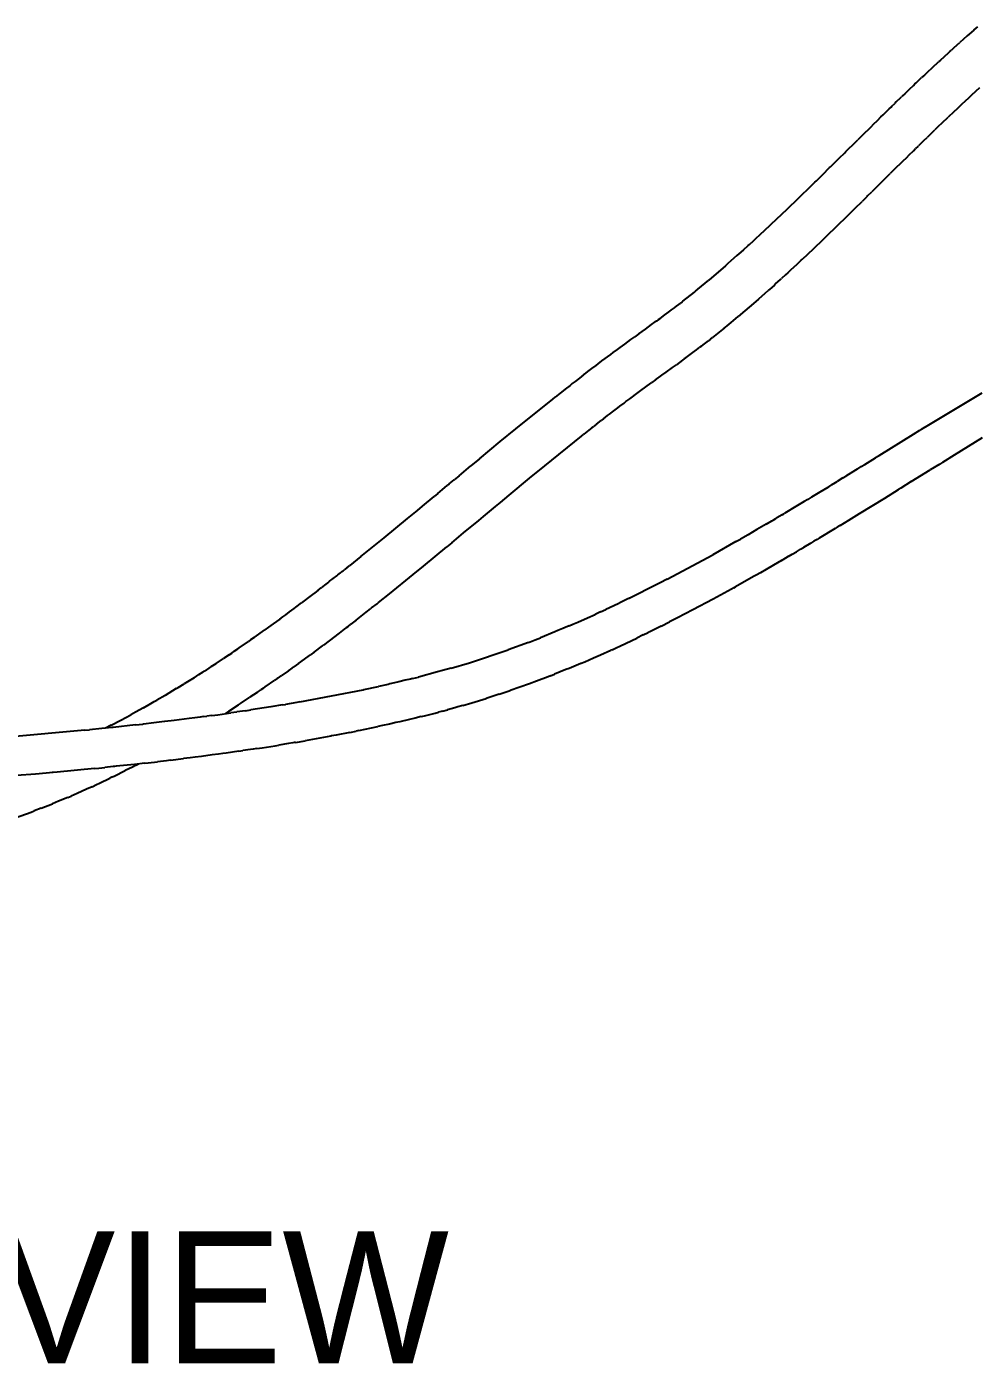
# Model space of a CAD drawing. Header units: millimetres. Extents: x -808 to -5, y -418 to 283.
# Drawn here: x -706.8 to -666.7, y -7.3 to 49.2 of the extents above; entities that cross this region are included whole.
import ezdxf

# ---------------------------------------------------------------- set-up
doc = ezdxf.new("R2010")
doc.units = ezdxf.units.MM
doc.layers.add('TEXT', color=5, linetype='Continuous')
doc.layers.add('VISIBLE', color=7, linetype='Continuous')

msp = doc.modelspace()

# ---------------------------------------------------------------- linework, layer by layer
at = {"layer": 'VISIBLE'}
for points in [[(-666.716, 49.133), (-666.662, 49.179)], [(-667.107, 48.794), (-667.419, 48.518)], [(-667.025, 48.866), (-667.107, 48.794)], [(-666.834, 49.032), (-667.025, 48.866)], [(-666.834, 49.032), (-666.716, 49.133)], [(-668.244, 47.77), (-667.9, 48.084)], [(-667.9, 48.084), (-667.851, 48.129)], [(-667.851, 48.129), (-667.775, 48.198)], [(-667.656, 48.306), (-667.775, 48.198)], [(-667.656, 48.306), (-667.419, 48.518)], [(-668.622, 47.42), (-668.538, 47.498)], [(-668.538, 47.498), (-668.37, 47.653)], [(-668.37, 47.653), (-668.326, 47.694)], [(-668.244, 47.77), (-668.326, 47.694)], [(-669.268, 46.812), (-669.035, 47.032)], [(-668.921, 47.14), (-669.035, 47.032)], [(-668.921, 47.14), (-668.746, 47.304)], [(-668.746, 47.304), (-668.622, 47.42)], [(-669.748, 46.353), (-669.843, 46.262)], [(-669.748, 46.353), (-669.537, 46.556)], [(-669.537, 46.556), (-669.382, 46.703)], [(-669.382, 46.703), (-669.319, 46.764)], [(-669.319, 46.764), (-669.268, 46.812)], [(-666.914, 46.304), (-666.576, 46.612)], [(-670.412, 45.709), (-670.328, 45.791)], [(-670.328, 45.791), (-670.292, 45.826)], [(-670.292, 45.826), (-670.172, 45.943)], [(-670.109, 46.005), (-670.172, 45.943)], [(-669.942, 46.166), (-670.109, 46.005)], [(-669.942, 46.166), (-669.88, 46.226)], [(-669.843, 46.262), (-669.88, 46.226)], [(-667.513, 45.746), (-667.4, 45.852)], [(-667.4, 45.852), (-667.32, 45.927)], [(-667.32, 45.927), (-667.197, 46.042)], [(-667.197, 46.042), (-667.036, 46.191)], [(-667.036, 46.191), (-666.994, 46.23)], [(-666.994, 46.23), (-666.914, 46.304)], [(-670.931, 45.201), (-671.07, 45.064)], [(-670.754, 45.375), (-670.931, 45.201)], [(-670.754, 45.375), (-670.662, 45.465)], [(-670.662, 45.465), (-670.545, 45.58)], [(-670.545, 45.58), (-670.468, 45.655)], [(-670.468, 45.655), (-670.412, 45.709)], [(-668.126, 45.165), (-667.964, 45.32)], [(-667.964, 45.32), (-667.915, 45.366)], [(-667.683, 45.586), (-667.915, 45.366)], [(-667.683, 45.586), (-667.513, 45.746)], [(-671.201, 44.934), (-671.528, 44.611)], [(-671.07, 45.064), (-671.201, 44.934)], [(-668.579, 44.73), (-668.737, 44.577)], [(-668.579, 44.73), (-668.515, 44.791)], [(-668.515, 44.791), (-668.474, 44.831)], [(-668.392, 44.91), (-668.474, 44.831)], [(-668.126, 45.165), (-668.392, 44.91)], [(-672.237, 43.91), (-671.816, 44.327)], [(-671.816, 44.327), (-671.732, 44.41)], [(-671.528, 44.611), (-671.732, 44.41)], [(-669.198, 44.128), (-669.293, 44.035)], [(-669.198, 44.128), (-669.173, 44.153)], [(-669.067, 44.256), (-669.173, 44.153)], [(-669.067, 44.256), (-668.947, 44.373)], [(-668.947, 44.373), (-668.808, 44.508)], [(-668.737, 44.577), (-668.808, 44.508)], [(-672.718, 43.434), (-672.548, 43.602)], [(-672.548, 43.602), (-672.513, 43.636)], [(-672.513, 43.636), (-672.282, 43.865)], [(-672.282, 43.865), (-672.237, 43.91)], [(-669.827, 43.51), (-669.875, 43.462)], [(-669.695, 43.64), (-669.827, 43.51)], [(-669.562, 43.771), (-669.695, 43.64)], [(-669.562, 43.771), (-669.386, 43.944)], [(-669.386, 43.944), (-669.293, 44.035)], [(-673.479, 42.684), (-673.165, 42.993)], [(-673.165, 42.993), (-672.961, 43.194)], [(-672.961, 43.194), (-672.919, 43.235)], [(-672.919, 43.235), (-672.886, 43.268)], [(-672.886, 43.268), (-672.718, 43.434)], [(-670.446, 42.898), (-670.361, 42.982)], [(-670.178, 43.163), (-670.361, 42.982)], [(-669.875, 43.462), (-670.178, 43.163)], [(-674.38, 41.806), (-673.544, 42.62)], [(-673.544, 42.62), (-673.479, 42.684)], [(-671.098, 42.252), (-670.866, 42.482)], [(-670.866, 42.482), (-670.446, 42.898)], [(-674.569, 41.624), (-674.38, 41.806)], [(-671.592, 41.764), (-671.55, 41.805)], [(-671.516, 41.839), (-671.55, 41.805)], [(-671.516, 41.839), (-671.348, 42.005)], [(-671.314, 42.039), (-671.348, 42.005)], [(-671.314, 42.039), (-671.143, 42.208)], [(-671.098, 42.252), (-671.143, 42.208)], [(-675.382, 40.851), (-674.717, 41.481)], [(-674.717, 41.481), (-674.569, 41.624)], [(-672.179, 41.186), (-672.114, 41.25)], [(-672.114, 41.25), (-671.797, 41.561)], [(-671.797, 41.561), (-671.592, 41.764)], [(-675.628, 40.621), (-675.461, 40.777)], [(-675.461, 40.777), (-675.445, 40.792)], [(-675.445, 40.792), (-675.382, 40.851)], [(-673.032, 40.356), (-672.179, 41.186)], [(-676.307, 39.996), (-676.138, 40.149)], [(-676.138, 40.149), (-676.093, 40.191)], [(-676.093, 40.191), (-676.008, 40.268)], [(-676.008, 40.268), (-675.883, 40.384)], [(-675.883, 40.384), (-675.628, 40.621)], [(-673.885, 39.541), (-673.219, 40.176)], [(-673.219, 40.176), (-673.032, 40.356)], [(-676.668, 39.669), (-676.829, 39.525)], [(-676.556, 39.77), (-676.668, 39.669)], [(-676.556, 39.77), (-676.361, 39.946)], [(-676.361, 39.946), (-676.307, 39.996)], [(-677.318, 39.093), (-678.022, 38.487)], [(-677.21, 39.188), (-677.318, 39.093)], [(-677.088, 39.295), (-677.21, 39.188)], [(-676.96, 39.408), (-677.088, 39.295)], [(-676.829, 39.525), (-676.96, 39.408)], [(-674.558, 38.914), (-674.293, 39.159)], [(-674.293, 39.159), (-674.13, 39.311)], [(-674.13, 39.311), (-674.114, 39.326)], [(-674.114, 39.326), (-674.048, 39.388)], [(-673.885, 39.541), (-674.048, 39.388)], [(-678.325, 38.233), (-678.022, 38.487)], [(-675.197, 38.33), (-674.997, 38.511)], [(-674.997, 38.511), (-674.95, 38.553)], [(-674.778, 38.711), (-674.95, 38.553)], [(-674.687, 38.794), (-674.778, 38.711)], [(-674.687, 38.794), (-674.558, 38.914)], [(-679.111, 37.597), (-678.626, 37.985)], [(-678.626, 37.985), (-678.583, 38.02)], [(-678.583, 38.02), (-678.481, 38.104)], [(-678.481, 38.104), (-678.325, 38.233)], [(-675.781, 37.809), (-675.637, 37.936)], [(-675.637, 37.936), (-675.509, 38.05)], [(-675.362, 38.182), (-675.509, 38.05)], [(-675.253, 38.279), (-675.362, 38.182)], [(-675.197, 38.33), (-675.253, 38.279)], [(-679.593, 37.227), (-679.473, 37.317)], [(-679.473, 37.317), (-679.44, 37.343)], [(-679.44, 37.343), (-679.233, 37.502)], [(-679.139, 37.575), (-679.233, 37.502)], [(-679.139, 37.575), (-679.111, 37.597)], [(-676.037, 37.584), (-676.777, 36.947)], [(-675.922, 37.684), (-676.037, 37.584)], [(-675.781, 37.809), (-675.922, 37.684)], [(-680.432, 36.607), (-680.276, 36.72)], [(-680.232, 36.752), (-680.276, 36.72)], [(-680.151, 36.811), (-680.232, 36.752)], [(-680.088, 36.858), (-680.151, 36.811)], [(-680.088, 36.858), (-679.93, 36.975)], [(-679.93, 36.975), (-679.668, 37.17)], [(-679.668, 37.17), (-679.593, 37.227)], [(-677.082, 36.691), (-676.777, 36.947)], [(-680.969, 36.218), (-681.136, 36.098)], [(-680.969, 36.218), (-680.686, 36.422)], [(-680.686, 36.422), (-680.432, 36.607)], [(-677.368, 36.456), (-677.867, 36.058)], [(-677.368, 36.456), (-677.321, 36.495)], [(-677.321, 36.495), (-677.239, 36.562)], [(-677.239, 36.562), (-677.082, 36.691)], [(-681.879, 35.558), (-681.761, 35.644)], [(-681.761, 35.644), (-681.568, 35.785)], [(-681.568, 35.785), (-681.304, 35.976)], [(-681.304, 35.976), (-681.136, 36.098)], [(-678.532, 35.548), (-678.392, 35.653)], [(-678.323, 35.705), (-678.392, 35.653)], [(-678.323, 35.705), (-678.259, 35.754)], [(-678.259, 35.754), (-678.036, 35.925)], [(-677.953, 35.99), (-678.036, 35.925)], [(-677.953, 35.99), (-677.867, 36.058)], [(-682.692, 34.953), (-682.533, 35.073)], [(-682.533, 35.073), (-682.159, 35.352)], [(-682.159, 35.352), (-682.056, 35.428)], [(-682.056, 35.428), (-681.879, 35.558)], [(-679.13, 35.106), (-679.388, 34.918)], [(-679.055, 35.161), (-679.13, 35.106)], [(-679.006, 35.197), (-679.055, 35.161)], [(-679.006, 35.197), (-678.968, 35.225)], [(-678.968, 35.225), (-678.687, 35.432)], [(-678.687, 35.432), (-678.532, 35.548)], [(-683.302, 34.487), (-683.483, 34.348)], [(-683.302, 34.487), (-683.211, 34.558)], [(-683.211, 34.558), (-683.123, 34.625)], [(-683.123, 34.625), (-682.951, 34.756)], [(-682.951, 34.756), (-682.775, 34.89)], [(-682.775, 34.89), (-682.692, 34.953)], [(-680.264, 34.285), (-679.998, 34.478)], [(-679.998, 34.478), (-679.823, 34.604)], [(-679.823, 34.604), (-679.547, 34.803)], [(-679.547, 34.803), (-679.388, 34.918)], [(-683.874, 34.043), (-684.085, 33.878)], [(-683.779, 34.117), (-683.874, 34.043)], [(-683.66, 34.21), (-683.779, 34.117)], [(-683.483, 34.348), (-683.66, 34.21)], [(-680.832, 33.87), (-680.729, 33.947)], [(-680.729, 33.947), (-680.616, 34.029)], [(-680.616, 34.029), (-680.425, 34.168)], [(-680.264, 34.285), (-680.425, 34.168)], [(-686.165, 32.208), (-684.606, 33.466)], [(-684.606, 33.466), (-684.505, 33.546)], [(-684.287, 33.719), (-684.505, 33.546)], [(-684.159, 33.819), (-684.287, 33.719)], [(-684.085, 33.878), (-684.159, 33.819)], [(-681.597, 33.299), (-681.515, 33.361)], [(-681.515, 33.361), (-681.359, 33.479)], [(-681.359, 33.479), (-681.001, 33.746)], [(-681.001, 33.746), (-680.832, 33.87)], [(-668.733, 32.379), (-666.485, 33.735)], [(-682.46, 32.636), (-682.293, 32.766)], [(-682.293, 32.766), (-682.205, 32.834)], [(-682.205, 32.834), (-682.027, 32.971)], [(-682.027, 32.971), (-681.86, 33.099)], [(-681.86, 33.099), (-681.773, 33.165)], [(-681.773, 33.165), (-681.597, 33.299)], [(-686.818, 31.672), (-686.165, 32.208)], [(-682.952, 32.25), (-683.081, 32.149)], [(-682.952, 32.25), (-682.897, 32.294)], [(-682.76, 32.401), (-682.897, 32.294)], [(-682.76, 32.401), (-682.555, 32.562)], [(-682.46, 32.636), (-682.555, 32.562)], [(-669.035, 32.192), (-668.733, 32.379)], [(-687.693, 30.948), (-686.818, 31.672)], [(-684.943, 30.65), (-683.395, 31.899)], [(-683.395, 31.899), (-683.296, 31.978)], [(-683.081, 32.149), (-683.296, 31.978)], [(-669.388, 31.974), (-670.846, 31.07)], [(-669.126, 32.136), (-669.388, 31.974)], [(-669.035, 32.192), (-669.126, 32.136)], [(-667.654, 31.107), (-666.465, 31.841)], [(-670.846, 31.07), (-670.857, 31.063)], [(-668.136, 30.808), (-667.654, 31.107)], [(-688.558, 30.23), (-688.059, 30.644)], [(-687.693, 30.948), (-688.059, 30.644)], [(-685.581, 30.126), (-684.943, 30.65)], [(-671.728, 30.525), (-671.762, 30.504)], [(-671.728, 30.525), (-671.582, 30.615)], [(-671.582, 30.615), (-671.436, 30.705)], [(-671.436, 30.705), (-670.983, 30.985)], [(-670.857, 31.063), (-670.983, 30.985)], [(-668.274, 30.723), (-668.67, 30.478)], [(-668.136, 30.808), (-668.274, 30.723)], [(-688.973, 29.884), (-688.773, 30.051)], [(-688.558, 30.23), (-688.773, 30.051)], [(-686.451, 29.407), (-685.581, 30.126)], [(-672.665, 29.948), (-672.691, 29.929)], [(-672.665, 29.948), (-672.596, 29.991)], [(-672.36, 30.135), (-672.596, 29.991)], [(-672.36, 30.135), (-672.241, 30.209)], [(-671.824, 30.465), (-672.241, 30.209)], [(-671.762, 30.504), (-671.824, 30.465)], [(-669.472, 29.981), (-669.91, 29.71)], [(-669.472, 29.981), (-668.67, 30.478)], [(-689.459, 29.48), (-689.609, 29.356)], [(-689.459, 29.48), (-689.055, 29.816)], [(-688.973, 29.884), (-689.055, 29.816)], [(-686.816, 29.104), (-686.451, 29.407)], [(-673.675, 29.334), (-673.319, 29.549)], [(-673.319, 29.549), (-672.986, 29.752)], [(-672.986, 29.752), (-672.959, 29.769)], [(-672.959, 29.769), (-672.855, 29.833)], [(-672.691, 29.929), (-672.855, 29.833)], [(-670.59, 29.288), (-670.007, 29.649)], [(-669.91, 29.71), (-670.007, 29.649)], [(-690.314, 28.77), (-690.102, 28.946)], [(-690.102, 28.946), (-689.609, 29.356)], [(-687.528, 28.511), (-687.028, 28.927)], [(-687.028, 28.927), (-686.816, 29.104)], [(-674.351, 28.926), (-674.812, 28.65)], [(-673.998, 29.138), (-674.351, 28.926)], [(-673.839, 29.234), (-673.998, 29.138)], [(-673.675, 29.334), (-673.839, 29.234)], [(-671.656, 28.632), (-670.59, 29.288)], [(-691.721, 27.614), (-690.74, 28.419)], [(-690.74, 28.419), (-690.314, 28.77)], [(-688.211, 27.944), (-687.812, 28.276)], [(-687.812, 28.276), (-687.732, 28.342)], [(-687.732, 28.342), (-687.528, 28.511)], [(-675.603, 28.182), (-675.356, 28.328)], [(-675.356, 28.328), (-675.308, 28.356)], [(-675.308, 28.356), (-675.192, 28.425)], [(-675.192, 28.425), (-675.145, 28.453)], [(-674.928, 28.581), (-675.145, 28.453)], [(-674.928, 28.581), (-674.849, 28.629)], [(-674.849, 28.629), (-674.812, 28.65)], [(-672.472, 28.134), (-672.113, 28.352)], [(-672.113, 28.352), (-671.998, 28.423)], [(-671.998, 28.423), (-671.656, 28.632)], [(-688.871, 27.395), (-688.366, 27.814)], [(-688.366, 27.814), (-688.211, 27.944)], [(-676.359, 27.743), (-676.679, 27.558)], [(-675.991, 27.956), (-676.359, 27.743)], [(-675.603, 28.182), (-675.991, 27.956)], [(-673.078, 27.766), (-673.364, 27.595)], [(-672.964, 27.835), (-673.078, 27.766)], [(-672.68, 28.008), (-672.964, 27.835)], [(-672.6, 28.056), (-672.68, 28.008)], [(-672.472, 28.134), (-672.6, 28.056)], [(-692.706, 26.817), (-691.721, 27.614)], [(-690.064, 26.412), (-689.074, 27.227)], [(-688.871, 27.395), (-689.074, 27.227)], [(-676.873, 27.448), (-677.851, 26.898)], [(-676.873, 27.448), (-676.679, 27.558)], [(-674.321, 27.023), (-674.143, 27.129)], [(-674.143, 27.129), (-674.022, 27.201)], [(-673.708, 27.388), (-674.022, 27.201)], [(-673.584, 27.462), (-673.708, 27.388)], [(-673.447, 27.544), (-673.584, 27.462)], [(-673.364, 27.595), (-673.447, 27.544)], [(-692.706, 26.817), (-693.171, 26.446)], [(-679.78, 25.861), (-677.851, 26.898)], [(-674.954, 26.651), (-675.287, 26.457)], [(-674.954, 26.651), (-674.697, 26.801)], [(-674.668, 26.819), (-674.697, 26.801)], [(-674.668, 26.819), (-674.496, 26.92)], [(-674.496, 26.92), (-674.321, 27.023)], [(-694.023, 25.776), (-693.722, 26.011)], [(-693.722, 26.011), (-693.67, 26.052)], [(-693.67, 26.052), (-693.564, 26.135)], [(-693.564, 26.135), (-693.505, 26.182)], [(-693.505, 26.182), (-693.454, 26.222)], [(-693.454, 26.222), (-693.406, 26.26)], [(-693.299, 26.345), (-693.406, 26.26)], [(-693.299, 26.345), (-693.171, 26.446)], [(-691.495, 25.251), (-690.492, 26.062)], [(-690.492, 26.062), (-690.064, 26.412)], [(-676.081, 26.001), (-676.127, 25.974)], [(-676.022, 26.034), (-676.081, 26.001)], [(-675.838, 26.139), (-676.022, 26.034)], [(-675.593, 26.28), (-675.838, 26.139)], [(-675.287, 26.457), (-675.593, 26.28)], [(-694.5, 25.406), (-694.376, 25.501)], [(-694.309, 25.553), (-694.376, 25.501)], [(-694.235, 25.61), (-694.309, 25.553)], [(-694.075, 25.734), (-694.235, 25.61)], [(-694.075, 25.734), (-694.023, 25.776)], [(-680.213, 25.638), (-681.351, 25.069)], [(-680.071, 25.711), (-680.213, 25.638)], [(-679.78, 25.861), (-680.071, 25.711)], [(-677.06, 25.45), (-677.833, 25.027)], [(-676.967, 25.502), (-677.06, 25.45)], [(-676.967, 25.502), (-676.891, 25.544)], [(-676.127, 25.974), (-676.891, 25.544)], [(-695.448, 24.685), (-695.214, 24.861)], [(-694.796, 25.178), (-695.214, 24.861)], [(-694.596, 25.332), (-694.796, 25.178)], [(-694.5, 25.406), (-694.596, 25.332)], [(-692.022, 24.831), (-691.961, 24.879)], [(-691.961, 24.879), (-691.495, 25.251)], [(-681.742, 24.88), (-681.847, 24.829)], [(-681.439, 25.031), (-681.742, 24.88)], [(-681.37, 25.06), (-681.439, 25.031)], [(-681.37, 25.06), (-681.351, 25.069)], [(-677.833, 25.027), (-678.691, 24.569)], [(-695.992, 24.28), (-695.877, 24.366)], [(-695.877, 24.366), (-695.723, 24.48)], [(-695.723, 24.48), (-695.526, 24.627)], [(-695.526, 24.627), (-695.448, 24.685)], [(-692.904, 24.138), (-692.689, 24.306)], [(-692.689, 24.306), (-692.481, 24.468)], [(-692.481, 24.468), (-692.295, 24.615)], [(-692.251, 24.65), (-692.295, 24.615)], [(-692.251, 24.65), (-692.022, 24.831)], [(-683.142, 24.23), (-682.821, 24.375)], [(-682.587, 24.482), (-682.821, 24.375)], [(-682.587, 24.482), (-682.363, 24.586)], [(-681.847, 24.829), (-682.363, 24.586)], [(-678.691, 24.569), (-679.335, 24.234)], [(-696.597, 23.84), (-696.758, 23.724)], [(-696.408, 23.976), (-696.597, 23.84)], [(-696.131, 24.179), (-696.408, 23.976)], [(-696.131, 24.179), (-695.992, 24.28)], [(-693.408, 23.748), (-693.615, 23.589)], [(-693.308, 23.825), (-693.408, 23.748)], [(-693.308, 23.825), (-693.246, 23.873)], [(-693.246, 23.873), (-693.121, 23.97)], [(-692.904, 24.138), (-693.121, 23.97)], [(-684.184, 23.777), (-684.384, 23.693)], [(-684.076, 23.822), (-684.184, 23.777)], [(-683.919, 23.89), (-684.076, 23.822)], [(-683.919, 23.89), (-683.754, 23.96)], [(-683.754, 23.96), (-683.549, 24.05)], [(-683.549, 24.05), (-683.142, 24.23)], [(-680.033, 23.88), (-680.51, 23.644)], [(-680.033, 23.88), (-679.677, 24.06)], [(-679.335, 24.234), (-679.677, 24.06)], [(-697.843, 22.962), (-697.453, 23.232)], [(-697.358, 23.298), (-697.453, 23.232)], [(-697.208, 23.404), (-697.358, 23.298)], [(-697.208, 23.404), (-696.758, 23.724)], [(-694.045, 23.263), (-694.282, 23.085)], [(-693.615, 23.589), (-694.045, 23.263)], [(-685.624, 23.199), (-686.49, 22.88)], [(-685.624, 23.199), (-685.349, 23.304)], [(-685.349, 23.304), (-685.129, 23.391)], [(-684.513, 23.64), (-685.129, 23.391)], [(-684.384, 23.693), (-684.513, 23.64)], [(-681.746, 23.054), (-681.056, 23.379)], [(-680.783, 23.511), (-681.056, 23.379)], [(-680.783, 23.511), (-680.579, 23.61)], [(-680.51, 23.644), (-680.579, 23.61)], [(-698.26, 22.678), (-698.507, 22.512)], [(-698.26, 22.678), (-698.157, 22.747)], [(-698.157, 22.747), (-698.046, 22.823)], [(-698.046, 22.823), (-697.896, 22.925)], [(-697.896, 22.925), (-697.843, 22.962)], [(-695.335, 22.309), (-694.931, 22.604)], [(-694.931, 22.604), (-694.835, 22.675)], [(-694.679, 22.79), (-694.835, 22.675)], [(-694.679, 22.79), (-694.326, 23.052)], [(-694.326, 23.052), (-694.282, 23.085)], [(-688.123, 22.337), (-686.49, 22.88)], [(-682.888, 22.538), (-682.589, 22.67)], [(-682.589, 22.67), (-682.159, 22.864)], [(-682.103, 22.889), (-682.159, 22.864)], [(-682.103, 22.889), (-681.93, 22.969)], [(-681.93, 22.969), (-681.746, 23.054)], [(-699.32, 21.979), (-699.218, 22.044)], [(-699.021, 22.173), (-699.218, 22.044)], [(-699.021, 22.173), (-698.812, 22.309)], [(-698.812, 22.309), (-698.507, 22.512)], [(-695.765, 22), (-695.667, 22.07)], [(-695.667, 22.07), (-695.533, 22.167)], [(-695.442, 22.232), (-695.533, 22.167)], [(-695.335, 22.309), (-695.442, 22.232)], [(-688.894, 22.108), (-689.255, 22.005)], [(-688.894, 22.108), (-688.123, 22.337)], [(-684.048, 22.047), (-684.532, 21.853)], [(-683.917, 22.101), (-684.048, 22.047)], [(-683.422, 22.308), (-683.917, 22.101)], [(-683.422, 22.308), (-683.406, 22.315)], [(-683.406, 22.315), (-683.25, 22.381)], [(-683.25, 22.381), (-682.888, 22.538)], [(-699.747, 21.706), (-700.16, 21.449)], [(-699.747, 21.706), (-699.537, 21.84)], [(-699.537, 21.84), (-699.362, 21.951)], [(-699.362, 21.951), (-699.32, 21.979)], [(-696.74, 21.318), (-696.338, 21.596)], [(-696.238, 21.666), (-696.338, 21.596)], [(-696.187, 21.702), (-696.238, 21.666)], [(-696.187, 21.702), (-696.073, 21.782)], [(-695.765, 22), (-696.073, 21.782)], [(-691.284, 21.489), (-691.485, 21.442)], [(-691.095, 21.533), (-691.284, 21.489)], [(-690.828, 21.597), (-691.095, 21.533)], [(-690.615, 21.649), (-690.828, 21.597)], [(-690.525, 21.671), (-690.615, 21.649)], [(-690.525, 21.671), (-690.269, 21.736)], [(-689.463, 21.948), (-690.269, 21.736)], [(-689.255, 22.005), (-689.463, 21.948)], [(-685.285, 21.563), (-685.588, 21.452)], [(-684.798, 21.749), (-685.285, 21.563)], [(-684.694, 21.79), (-684.798, 21.749)], [(-684.694, 21.79), (-684.532, 21.853)], [(-700.967, 20.961), (-701.319, 20.755)], [(-700.495, 21.244), (-700.967, 20.961)], [(-700.495, 21.244), (-700.413, 21.294)], [(-700.413, 21.294), (-700.16, 21.449)], [(-697.086, 21.082), (-697.389, 20.878)], [(-697.086, 21.082), (-696.929, 21.189)], [(-696.818, 21.264), (-696.929, 21.189)], [(-696.818, 21.264), (-696.74, 21.318)], [(-695.285, 20.682), (-692.604, 21.196)], [(-692.604, 21.196), (-692.573, 21.209)], [(-692.573, 21.209), (-691.961, 21.335)], [(-691.556, 21.426), (-691.961, 21.335)], [(-691.485, 21.442), (-691.556, 21.426)], [(-686.872, 21.006), (-687.41, 20.833)], [(-686.872, 21.006), (-686.401, 21.164)], [(-685.588, 21.452), (-686.401, 21.164)], [(-701.874, 20.438), (-702.219, 20.246)], [(-701.874, 20.438), (-701.564, 20.614)], [(-701.564, 20.614), (-701.422, 20.695)], [(-701.422, 20.695), (-701.319, 20.755)], [(-698.273, 20.299), (-697.866, 20.562)], [(-697.866, 20.562), (-697.784, 20.616)], [(-697.784, 20.616), (-697.389, 20.878)], [(-697.568, 20.313), (-697.345, 20.347)], [(-696.505, 20.478), (-697.345, 20.347)], [(-696.007, 20.559), (-696.505, 20.478)], [(-696.007, 20.559), (-695.888, 20.579)], [(-695.41, 20.66), (-695.888, 20.579)], [(-695.285, 20.682), (-695.41, 20.66)], [(-689.257, 20.296), (-689.052, 20.352)], [(-688.742, 20.437), (-689.052, 20.352)], [(-688.614, 20.473), (-688.742, 20.437)], [(-688.394, 20.536), (-688.614, 20.473)], [(-688.394, 20.536), (-688.023, 20.645)], [(-688.023, 20.645), (-687.41, 20.833)], [(-703.242, 19.702), (-702.829, 19.917)], [(-702.829, 19.917), (-702.419, 20.137)], [(-702.219, 20.246), (-702.419, 20.137)], [(-701.441, 19.801), (-701.883, 19.75)], [(-700.997, 19.854), (-701.441, 19.801)], [(-700.974, 19.856), (-700.997, 19.854)], [(-700.585, 19.904), (-700.974, 19.856)], [(-699.957, 19.983), (-700.585, 19.904)], [(-699.714, 20.014), (-699.957, 19.983)], [(-699.483, 20.044), (-699.714, 20.014)], [(-699.341, 20.063), (-699.483, 20.044)], [(-699.341, 20.063), (-699.207, 20.081)], [(-698.993, 20.11), (-699.207, 20.081)], [(-698.993, 20.11), (-698.744, 20.144)], [(-698.744, 20.144), (-698.188, 20.223)], [(-698.273, 20.299), (-698.449, 20.186)], [(-697.945, 20.258), (-698.188, 20.223)], [(-697.933, 20.26), (-697.945, 20.258)], [(-697.568, 20.313), (-697.933, 20.26)], [(-691.227, 19.809), (-691.494, 19.749)], [(-691.053, 19.849), (-691.227, 19.809)], [(-690.651, 19.944), (-691.053, 19.849)], [(-690.416, 20), (-690.651, 19.944)], [(-690.157, 20.064), (-690.416, 20)], [(-690.157, 20.064), (-690.013, 20.1)], [(-690.013, 20.1), (-689.568, 20.214)], [(-689.568, 20.214), (-689.422, 20.252)], [(-689.257, 20.296), (-689.422, 20.252)], [(-704.353, 19.489), (-707.589, 19.198)], [(-704.353, 19.489), (-704.161, 19.508)], [(-703.631, 19.562), (-704.161, 19.508)], [(-703.22, 19.604), (-703.631, 19.562)], [(-703.242, 19.702), (-703.489, 19.576)], [(-703.156, 19.611), (-703.22, 19.604)], [(-702.222, 19.712), (-703.156, 19.611)], [(-702.222, 19.712), (-701.904, 19.748)], [(-701.883, 19.75), (-701.904, 19.748)], [(-693.967, 19.244), (-695.062, 19.047)], [(-693.942, 19.248), (-693.967, 19.244)], [(-693.749, 19.285), (-693.942, 19.248)], [(-693.166, 19.398), (-693.749, 19.285)], [(-693.166, 19.398), (-692.905, 19.45)], [(-692.789, 19.473), (-692.905, 19.45)], [(-692.789, 19.473), (-691.99, 19.64)], [(-691.791, 19.683), (-691.99, 19.64)], [(-691.494, 19.749), (-691.791, 19.683)], [(-697.365, 18.676), (-697.685, 18.629)], [(-697.256, 18.692), (-697.365, 18.676)], [(-697.098, 18.716), (-697.256, 18.692)], [(-697.098, 18.716), (-696.871, 18.751)], [(-696.871, 18.751), (-696.32, 18.837)], [(-696.32, 18.837), (-696.162, 18.863)], [(-695.755, 18.929), (-696.162, 18.863)], [(-695.577, 18.959), (-695.755, 18.929)], [(-695.525, 18.967), (-695.577, 18.959)], [(-695.467, 18.977), (-695.525, 18.967)], [(-695.467, 18.977), (-695.062, 19.047)], [(-701.821, 18.097), (-702.252, 18.049)], [(-701.821, 18.097), (-701.41, 18.144)], [(-701.41, 18.144), (-701.291, 18.158)], [(-700.906, 18.204), (-701.291, 18.158)], [(-700.744, 18.223), (-700.906, 18.204)], [(-700.744, 18.223), (-700.19, 18.291)], [(-699.903, 18.327), (-700.19, 18.291)], [(-699.699, 18.353), (-699.903, 18.327)], [(-699.436, 18.387), (-699.699, 18.353)], [(-698.981, 18.447), (-699.436, 18.387)], [(-698.717, 18.483), (-698.981, 18.447)], [(-698.535, 18.508), (-698.717, 18.483)], [(-698.391, 18.528), (-698.535, 18.508)], [(-697.86, 18.603), (-698.391, 18.528)], [(-697.86, 18.603), (-697.685, 18.629)], [(-706.431, 17.641), (-707.24, 17.573)], [(-706.285, 17.654), (-706.431, 17.641)], [(-705.845, 17.693), (-706.285, 17.654)], [(-705.734, 17.703), (-705.845, 17.693)], [(-705.689, 17.707), (-705.734, 17.703)], [(-705.517, 17.722), (-705.689, 17.707)], [(-703.948, 17.872), (-705.517, 17.722)], [(-703.948, 17.872), (-703.763, 17.89)], [(-703.763, 17.89), (-703.505, 17.917)], [(-703.157, 17.953), (-703.505, 17.917)], [(-703.187, 17.516), (-703.302, 17.46)], [(-703.187, 17.516), (-703.111, 17.552)], [(-703.109, 17.958), (-703.157, 17.953)], [(-703.111, 17.552), (-702.648, 17.783)], [(-703.031, 17.966), (-703.109, 17.958)], [(-702.252, 18.049), (-703.031, 17.966)], [(-702.348, 17.936), (-702.648, 17.783)], [(-702.186, 18.02), (-702.348, 17.936)], [(-702.186, 18.02), (-702.096, 18.067)], [(-704.279, 17.003), (-704.681, 16.824)], [(-704.051, 17.107), (-704.279, 17.003)], [(-704.051, 17.107), (-703.863, 17.194)], [(-703.863, 17.194), (-703.74, 17.251)], [(-703.74, 17.251), (-703.302, 17.46)], [(-706.192, 16.198), (-705.717, 16.387)], [(-705.467, 16.489), (-705.717, 16.387)], [(-705.078, 16.653), (-705.467, 16.489)], [(-705.078, 16.653), (-704.936, 16.713)], [(-704.681, 16.824), (-704.936, 16.713)], [(-707.537, 15.702), (-706.616, 16.035)], [(-706.616, 16.035), (-706.49, 16.083)], [(-706.192, 16.198), (-706.49, 16.083)]]:
    msp.add_lwpolyline(points, dxfattribs=at)

# ---------------------------------------------------------------- texts
at = {"layer": 'TEXT'}
msp.add_text('RIGHT SIDE VIEW', height=5.57362, dxfattribs=at).set_placement((-752.756, -7.232))

doc.saveas('drawing.dxf')
